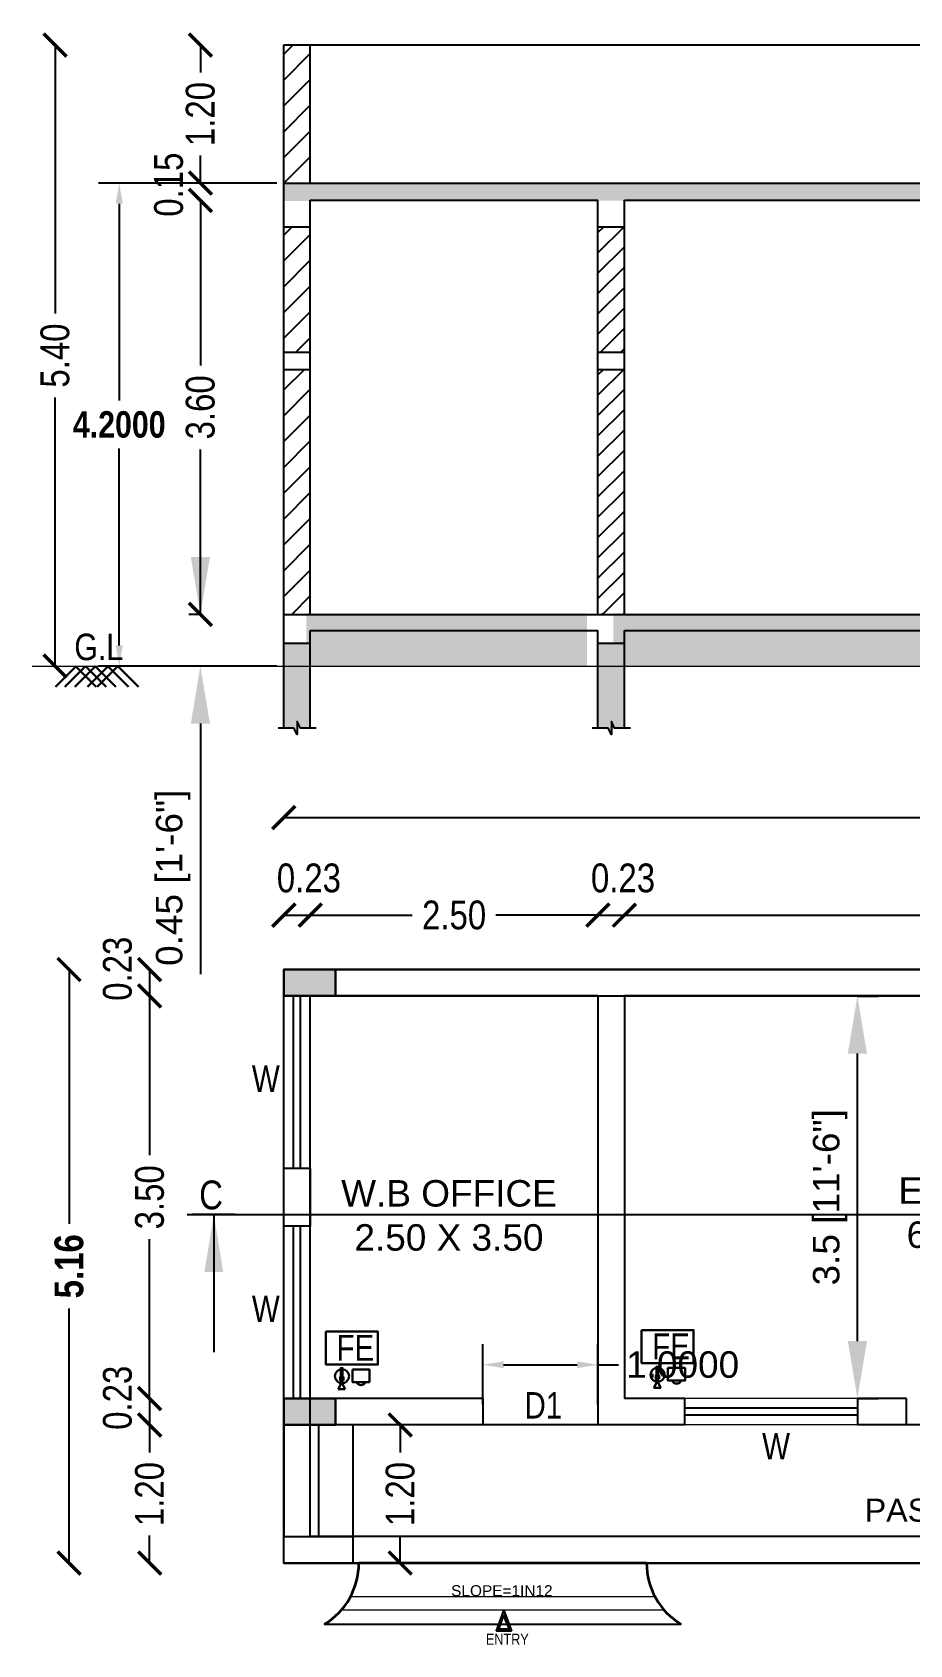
# Model space of a CAD drawing. Header units: metres. Extents: x -488 to 4759, y 38 to 2071.
# Drawn here: x 1195.48 to 1203.1, y 117.12 to 131.14 of the extents above; entities that cross this region are included whole.
import ezdxf
from ezdxf.lldxf.tags import DXFTag

# ---------------------------------------------------------------- set-up
doc = ezdxf.new("R2010")
doc.units = ezdxf.units.M
doc.header["$MEASUREMENT"] = 0
for name, pattern in [('DOT2', [0.125, 0, -0.125]), ('HIDDEN', [0.375, 0.25, -0.125]), ('HIDDEN2', [0.1875, 0.125, -0.0625])]:
    doc.linetypes.add(name, pattern=pattern)
for name, color, linetype in [('0 @ 1', 7, 'Continuous'), ('BLK_3_DA_RAMP_1', 1, 'Continuous'), ('BLK_3_FLR_0_CARPET_AREA', 10, 'Continuous'), ('BLK_3_FLR_0_EXIT_WIDTH_DOOR', 2, 'Continuous'), ('BLK_3_FLR_0_EXIT_WIDTH_DOOR @ 1', 2, 'Continuous'), ('BLK_3_FLR_0_REGULAR_ROOM', 117, 'Continuous'), ('BLK_3_HT_OF_BLDG', 5, 'Continuous'), ('BLK_3_PLINTH_HEIGHT', 7, 'Continuous')]:
    doc.layers.add(name, color=color, linetype=linetype)
doc.layers.add('BLK_3_COVERED_AREA', color=140, linetype='Continuous', plot=False)
doc.layers.add('BLK_3_FLR_0_BLT_UP_AREA', color=1, linetype='Continuous', plot=False)
doc.layers.add('DIST_EXIT', color=7, linetype='Continuous', lineweight=0)
doc.styles.add('2', font='swissc.ttf', dxfattribs={"height": 0.23})
doc.styles.add('CODE', font='swissc.ttf', dxfattribs={"height": 0.25})
doc.styles.add('sa1', font='', dxfattribs={"height": 72})
doc.styles.add('SH', font='swissc.ttf', dxfattribs={"height": 10})
doc.styles.get("Standard").update_dxf_attribs({"font": 'arial.ttf', "height": 0.23})
doc.styles.add('SUBBU3', font='swissl.ttf', dxfattribs={"width": 0.8})
doc.styles.get('sa1').set_extended_font_data('Abadi MT Condensed Light')
tags = doc.linetypes.add('00$1$HIDDEN', pattern=[0.375, 0.25, -0.125]).pattern_tags.tags
tags[6:7] = [DXFTag(74, 4), DXFTag(75, 0), DXFTag(340, '0'), DXFTag(46, 1.0), DXFTag(50, 0.0), DXFTag(44, 0.0), DXFTag(45, 0.0)]
tags[4:5] = [DXFTag(74, 4), DXFTag(75, 0), DXFTag(340, '0'), DXFTag(46, 1.0), DXFTag(50, 0.0), DXFTag(44, 0.0), DXFTag(45, 0.0)]
doc.dimstyles.new('OUTER', dxfattribs={"dimscale": 0, "dimtxt": 0.3, "dimasz": 0.18, "dimexe": 0.18, "dimexo": 0.0625, "dimgap": 0.09, "dimtad": 0, "dimzin": 0, "dimdsep": 46, "dimtxsty": 'CODE', "dimcen": 0.09, "dimse1": 1, "dimse2": 1, "dimclrd": 8, "dimclrt": 1, "dimadec": 0, "dimazin": 0, "dimtfac": 1, "dimtofl": 0, "dimtmove": 0, "dimatfit": 3, "dimfxl": 0, "dimtolj": 1, "dimtzin": 0, "dimarcsym": 0})
doc.dimstyles.new('STANDARD$0', dxfattribs={"dimtxt": 0.23, "dimasz": 3, "dimexe": 3, "dimexo": 1, "dimgap": 1.5, "dimtad": 1, "dimdec": 1, "dimzin": 1, "dimdsep": 46, "dimlunit": 4, "dimtxsty": 'Standard', "dimblk": 'OBLIQUE', "dimcen": 0.09375, "dimdle": 1, "dimclrd": 8, "dimclre": 8, "dimclrt": 7, "dimadec": 1, "dimazin": 0, "dimtfac": 1, "dimtdec": 1, "dimtix": 1, "dimtmove": 2, "dimatfit": 3, "dimldrblk": 'ARCHTICK', "dimfxl": 0, "dimfrac": 2, "dimtolj": 1, "dimtzin": 0, "dimarcsym": 0})

# ---------------------------------------------------------------- blocks, each defined once
blk = doc.blocks.new('_ArchTick')
at = {"const_width": 0.15}
blk.add_lwpolyline([(-0.5, -0.5), (0.5, 0.5)], dxfattribs=at)
blk = doc.blocks.new('*D148')
at = {"color": 0, "lineweight": -2}
for p, q in [((1197.895, 123.46), (1198.781, 123.46)), ((1200.395, 123.46), (1199.509, 123.46))]:
    blk.add_line(p, q, dxfattribs=at)
at = {"layer": 'Defpoints', "color": 0, "lineweight": -2}
for p in [(1200.395, 123.46), (1200.395, 122.757), (1197.895, 122.529)]:
    blk.add_point(p, dxfattribs=at)
at = {"color": 0, "lineweight": -2, "xscale": 0.2, "yscale": 0.2, "zscale": 0.2, "rotation": 180}
blk.add_blockref('_ArchTick', (1197.895, 123.46), dxfattribs=at)
at = {"color": 0, "lineweight": -2, "xscale": 0.2, "yscale": 0.2, "zscale": 0.2}
blk.add_blockref('_ArchTick', (1200.395, 123.46), dxfattribs=at)
at = {"color": 0, "lineweight": -2, "insert": (1199.145, 123.46), "char_height": 0.25, "attachment_point": 5, "style": 'CODE'}
blk.add_mtext('\\A1;2.50', dxfattribs=at)
blk = doc.blocks.new('*D149')
at = {"color": 0, "lineweight": -2}
blk.add_line((1200.395, 123.46), (1200.625, 123.46), dxfattribs=at)
at = {"layer": 'Defpoints', "color": 0, "lineweight": -2}
for p in [(1200.625, 123.46), (1200.395, 122.757), (1200.625, 122.757)]:
    blk.add_point(p, dxfattribs=at)
at = {"color": 0, "lineweight": -2, "xscale": 0.2, "yscale": 0.2, "zscale": 0.2, "rotation": 180}
blk.add_blockref('_ArchTick', (1200.395, 123.46), dxfattribs=at)
at = {"color": 0, "lineweight": -2, "xscale": 0.2, "yscale": 0.2, "zscale": 0.2}
blk.add_blockref('_ArchTick', (1200.625, 123.46), dxfattribs=at)
at = {"color": 0, "lineweight": -2, "insert": (1200.613, 123.782), "char_height": 0.25, "attachment_point": 5, "style": 'CODE'}
blk.add_mtext('\\A1;0.23', dxfattribs=at)
blk = doc.blocks.new('*D150')
at = {"color": 0, "lineweight": -2}
for p, q in [((1200.625, 123.46), (1203.261, 123.46)), ((1206.625, 123.46), (1203.99, 123.46))]:
    blk.add_line(p, q, dxfattribs=at)
at = {"layer": 'Defpoints', "color": 0, "lineweight": -2}
for p in [(1206.625, 123.46), (1200.625, 122.757), (1206.625, 122.516)]:
    blk.add_point(p, dxfattribs=at)
at = {"color": 0, "lineweight": -2, "xscale": 0.2, "yscale": 0.2, "zscale": 0.2, "rotation": 180}
blk.add_blockref('_ArchTick', (1200.625, 123.46), dxfattribs=at)
at = {"color": 0, "lineweight": -2, "xscale": 0.2, "yscale": 0.2, "zscale": 0.2}
blk.add_blockref('_ArchTick', (1206.625, 123.46), dxfattribs=at)
at = {"color": 0, "lineweight": -2, "insert": (1203.625, 123.46), "char_height": 0.25, "attachment_point": 5, "style": 'CODE'}
blk.add_mtext('\\A1;6.00', dxfattribs=at)
blk = doc.blocks.new('*D154')
at = {"color": 0, "lineweight": -2}
blk.add_line((1197.665, 123.46), (1197.895, 123.46), dxfattribs=at)
at = {"layer": 'Defpoints', "color": 0, "lineweight": -2}
for p in [(1197.895, 123.46), (1197.665, 122.757), (1197.895, 122.757)]:
    blk.add_point(p, dxfattribs=at)
at = {"color": 0, "lineweight": -2, "xscale": 0.2, "yscale": 0.2, "zscale": 0.2, "rotation": 180}
blk.add_blockref('_ArchTick', (1197.665, 123.46), dxfattribs=at)
at = {"color": 0, "lineweight": -2, "xscale": 0.2, "yscale": 0.2, "zscale": 0.2}
blk.add_blockref('_ArchTick', (1197.895, 123.46), dxfattribs=at)
at = {"color": 0, "lineweight": -2, "insert": (1197.883, 123.782), "char_height": 0.25, "attachment_point": 5, "style": 'CODE'}
blk.add_mtext('\\A1;0.23', dxfattribs=at)
blk = doc.blocks.new('*D155')
at = {"color": 0, "lineweight": -2}
for p, q in [((1197.665, 124.309), (1204.425, 124.309)), ((1212.085, 124.309), (1205.325, 124.309))]:
    blk.add_line(p, q, dxfattribs=at)
at = {"layer": 'Defpoints', "color": 0, "lineweight": -2}
for p in [(1197.665, 124.309), (1197.665, 122.511), (1212.085, 122.511)]:
    blk.add_point(p, dxfattribs=at)
at = {"color": 0, "lineweight": -2, "xscale": 0.2, "yscale": 0.2, "zscale": 0.2, "rotation": 180}
blk.add_blockref('_ArchTick', (1197.665, 124.309), dxfattribs=at)
at = {"color": 0, "lineweight": -2, "xscale": 0.2, "yscale": 0.2, "zscale": 0.2}
blk.add_blockref('_ArchTick', (1212.085, 124.309), dxfattribs=at)
at = {"color": 0, "lineweight": -2, "insert": (1204.875, 124.309), "char_height": 0.25, "attachment_point": 5, "style": 'CODE'}
blk.add_mtext('\\A1;{\\fSwis721 Cn BT|b1|i0|c0|p34;14.42}', dxfattribs=at)
blk = doc.blocks.new('*D156')
at = {"color": 0, "lineweight": -2}
for p, q in [((1196.499, 122.757), (1196.499, 121.373)), ((1196.499, 119.257), (1196.499, 120.642))]:
    blk.add_line(p, q, dxfattribs=at)
at = {"layer": 'Defpoints', "color": 0, "lineweight": -2}
for p in [(1198.543, 122.757), (1196.499, 119.257), (1198.53, 119.257)]:
    blk.add_point(p, dxfattribs=at)
at = {"color": 0, "lineweight": -2, "xscale": 0.2, "yscale": 0.2, "zscale": 0.2}
for p, rotation in [((1196.499, 122.757), 90), ((1196.499, 119.257), 270)]:
    blk.add_blockref('_ArchTick', p, dxfattribs=dict(at, rotation=rotation))
at = {"color": 0, "lineweight": -2, "insert": (1196.499, 121.007), "char_height": 0.25, "attachment_point": 5, "rotation": 90, "style": 'CODE'}
blk.add_mtext('\\A1;3.50', dxfattribs=at)
blk = doc.blocks.new('*D157')
at = {"color": 0, "lineweight": -2}
blk.add_line((1196.499, 119.257), (1196.499, 119.027), dxfattribs=at)
at = {"layer": 'Defpoints', "color": 0, "lineweight": -2}
for p in [(1198.53, 119.257), (1196.499, 119.027), (1198.53, 119.027)]:
    blk.add_point(p, dxfattribs=at)
at = {"color": 0, "lineweight": -2, "xscale": 0.2, "yscale": 0.2, "zscale": 0.2}
for p, rotation in [((1196.499, 119.257), 90), ((1196.499, 119.027), 270)]:
    blk.add_blockref('_ArchTick', p, dxfattribs=dict(at, rotation=rotation))
at = {"color": 0, "lineweight": -2, "insert": (1196.22, 119.264), "char_height": 0.25, "attachment_point": 5, "rotation": 90, "style": 'CODE'}
blk.add_mtext('\\A1;0.23', dxfattribs=at)
blk = doc.blocks.new('*D158')
at = {"color": 0, "lineweight": -2}
for p, q in [((1196.499, 119.027), (1196.499, 118.787)), ((1196.499, 117.827), (1196.499, 118.067))]:
    blk.add_line(p, q, dxfattribs=at)
at = {"layer": 'Defpoints', "color": 0, "lineweight": -2}
for p in [(1198.53, 119.027), (1196.499, 117.827), (1198.535, 117.827)]:
    blk.add_point(p, dxfattribs=at)
at = {"color": 0, "lineweight": -2, "xscale": 0.2, "yscale": 0.2, "zscale": 0.2}
for p, rotation in [((1196.499, 119.027), 90), ((1196.499, 117.827), 270)]:
    blk.add_blockref('_ArchTick', p, dxfattribs=dict(at, rotation=rotation))
at = {"color": 0, "lineweight": -2, "insert": (1196.499, 118.427), "char_height": 0.25, "attachment_point": 5, "rotation": 90, "style": 'CODE'}
blk.add_mtext('\\A1;1.20', dxfattribs=at)
blk = doc.blocks.new('*D159')
at = {"color": 0, "lineweight": -2}
blk.add_line((1196.499, 122.987), (1196.499, 122.757), dxfattribs=at)
at = {"layer": 'Defpoints', "color": 0, "lineweight": -2}
for p in [(1198.53, 122.987), (1196.499, 122.757), (1198.53, 122.757)]:
    blk.add_point(p, dxfattribs=at)
at = {"color": 0, "lineweight": -2, "xscale": 0.2, "yscale": 0.2, "zscale": 0.2}
for p, rotation in [((1196.499, 122.987), 90), ((1196.499, 122.757), 270)]:
    blk.add_blockref('_ArchTick', p, dxfattribs=dict(at, rotation=rotation))
at = {"color": 0, "lineweight": -2, "insert": (1196.22, 122.994), "char_height": 0.25, "attachment_point": 5, "rotation": 90, "style": 'CODE'}
blk.add_mtext('\\A1;0.23', dxfattribs=at)
blk = doc.blocks.new('*D160')
at = {"color": 0, "lineweight": -2}
for p, q in [((1195.799, 122.987), (1195.799, 120.775)), ((1195.799, 117.827), (1195.799, 120.04))]:
    blk.add_line(p, q, dxfattribs=at)
at = {"layer": 'Defpoints', "color": 0, "lineweight": -2}
for p in [(1199.105, 122.987), (1195.799, 117.827), (1199.105, 117.827)]:
    blk.add_point(p, dxfattribs=at)
at = {"color": 0, "lineweight": -2, "xscale": 0.2, "yscale": 0.2, "zscale": 0.2}
for p, rotation in [((1195.799, 122.987), 90), ((1195.799, 117.827), 270)]:
    blk.add_blockref('_ArchTick', p, dxfattribs=dict(at, rotation=rotation))
at = {"color": 0, "lineweight": -2, "insert": (1195.799, 120.407), "char_height": 0.25, "attachment_point": 5, "rotation": 90, "style": 'CODE'}
blk.add_mtext('\\A1;{\\fSwis721 Cn BT|b1|i0|c0|p34;5.16}', dxfattribs=at)
blk = doc.blocks.new('*D164')
at = {"color": 0, "lineweight": -2}
for p, q in [((1196.94, 129.675), (1196.94, 128.24)), ((1196.94, 126.075), (1196.94, 127.509))]:
    blk.add_line(p, q, dxfattribs=at)
at = {"layer": 'Defpoints', "color": 0, "lineweight": -2}
for p in [(1196.94, 129.675), (1197.895, 129.675), (1197.665, 126.075)]:
    blk.add_point(p, dxfattribs=at)
at = {"color": 0, "lineweight": -2, "xscale": 0.2, "yscale": 0.2, "zscale": 0.2}
for p, rotation in [((1196.94, 129.675), 90), ((1196.94, 126.075), 270)]:
    blk.add_blockref('_ArchTick', p, dxfattribs=dict(at, rotation=rotation))
at = {"color": 0, "lineweight": -2, "insert": (1196.94, 127.875), "char_height": 0.25, "attachment_point": 5, "rotation": 90, "style": 'CODE'}
blk.add_mtext('\\A1;3.60', dxfattribs=at)
blk = doc.blocks.new('*D165')
at = {"color": 0, "lineweight": -2}
for p, q in [((1196.94, 129.825), (1196.94, 130.025)), ((1196.94, 129.675), (1196.94, 129.475))]:
    blk.add_line(p, q, dxfattribs=at)
at = {"layer": 'Defpoints', "color": 0, "lineweight": -2}
for p in [(1196.94, 129.825), (1197.665, 129.825), (1197.895, 129.675)]:
    blk.add_point(p, dxfattribs=at)
at = {"color": 0, "lineweight": -2, "xscale": 0.2, "yscale": 0.2, "zscale": 0.2}
for p, rotation in [((1196.94, 129.825), 270), ((1196.94, 129.675), 90)]:
    blk.add_blockref('_ArchTick', p, dxfattribs=dict(at, rotation=rotation))
at = {"color": 0, "lineweight": -2, "insert": (1196.665, 129.811), "char_height": 0.25, "attachment_point": 5, "rotation": 90, "style": 'CODE'}
blk.add_mtext('\\A1;0.15', dxfattribs=at)
blk = doc.blocks.new('*D166')
at = {"color": 0, "lineweight": -2}
for p, q in [((1196.94, 131.025), (1196.94, 130.785)), ((1196.94, 129.825), (1196.94, 130.065))]:
    blk.add_line(p, q, dxfattribs=at)
at = {"layer": 'Defpoints', "color": 0, "lineweight": -2}
for p in [(1196.94, 131.025), (1197.665, 131.025), (1197.665, 129.825)]:
    blk.add_point(p, dxfattribs=at)
at = {"color": 0, "lineweight": -2, "xscale": 0.2, "yscale": 0.2, "zscale": 0.2}
for p, rotation in [((1196.94, 131.025), 90), ((1196.94, 129.825), 270)]:
    blk.add_blockref('_ArchTick', p, dxfattribs=dict(at, rotation=rotation))
at = {"color": 0, "lineweight": -2, "insert": (1196.94, 130.425), "char_height": 0.25, "attachment_point": 5, "rotation": 90, "style": 'CODE'}
blk.add_mtext('\\A1;1.20', dxfattribs=at)
blk = doc.blocks.new('*D13')
at = {"layer": 'BLK_3_HT_OF_BLDG', "color": 0, "lineweight": -2}
for p, q in [((1197.603, 129.825), (1196.055, 129.825)), ((1196.235, 129.645), (1196.235, 127.933)), ((1196.235, 125.805), (1196.235, 127.517)), ((1197.603, 125.625), (1196.055, 125.625))]:
    blk.add_line(p, q, dxfattribs=at)
for points in [[(1196.205, 129.645), (1196.265, 129.645), (1196.235, 129.825)], [(1196.205, 125.805), (1196.265, 125.805), (1196.235, 125.625)]]:
    blk.add_solid(points, dxfattribs=at)
at = {"layer": 'Defpoints', "color": 0, "lineweight": -2}
for p in [(1197.665, 129.825), (1196.235, 125.625), (1197.665, 125.625)]:
    blk.add_point(p, dxfattribs=at)
at = {"layer": 'BLK_3_HT_OF_BLDG', "color": 0, "lineweight": 0, "insert": (1196.235, 127.725), "char_height": 0.23, "attachment_point": 5}
blk.add_mtext('\\A1;{\\fSwis721 Cn BT|b1|i0|c0|p34;4.2000}', dxfattribs=at)
blk = doc.blocks.new('*D167')
at = {"color": 0, "lineweight": -2}
for p, q in [((1195.677, 131.025), (1195.677, 128.69)), ((1195.677, 125.625), (1195.677, 127.96))]:
    blk.add_line(p, q, dxfattribs=at)
at = {"layer": 'Defpoints', "color": 0, "lineweight": -2}
for p in [(1197.665, 131.025), (1195.677, 125.625), (1197.665, 125.625)]:
    blk.add_point(p, dxfattribs=at)
at = {"color": 0, "lineweight": -2, "xscale": 0.2, "yscale": 0.2, "zscale": 0.2}
for p, rotation in [((1195.677, 131.025), 90), ((1195.677, 125.625), 270)]:
    blk.add_blockref('_ArchTick', p, dxfattribs=dict(at, rotation=rotation))
at = {"color": 0, "lineweight": -2, "insert": (1195.677, 128.325), "char_height": 0.25, "attachment_point": 5, "rotation": 90, "style": 'CODE'}
blk.add_mtext('\\A1;5.40', dxfattribs=at)
blk = doc.blocks.new('rghfhgh')
at = {"color": 0, "lineweight": 30}
for p, q in [((15101.258, 2367.909), (15101.258, 2367.846)), ((15101.274, 2367.909), (15101.274, 2367.846)), ((15101.258, 2367.846), (15101.236, 2367.801)), ((15101.274, 2367.846), (15101.296, 2367.801))]:
    blk.add_line(p, q, dxfattribs=at)
at = {"color": 0, "lineweight": 30, "ltscale": 0.1}
blk.add_line((15101.296, 2367.801), (15101.236, 2367.801), dxfattribs=at)
blk.add_lwpolyline([(15101.129, 2368.303), (15101.581, 2368.303), (15101.581, 2368.016), (15101.129, 2368.016)], close=True, dxfattribs=at)
at = {"color": 0, "lineweight": 30}
for points in [[(15101.281, 2367.879), (15101.252, 2367.879), (15101.252, 2367.909), (15101.281, 2367.909)], [(15101.274, 2367.909), (15101.258, 2367.909), (15101.258, 2367.985), (15101.274, 2367.985)], [(15101.359, 2367.974), (15101.507, 2367.974), (15101.507, 2367.864), (15101.359, 2367.864)]]:
    blk.add_lwpolyline(points, close=True, dxfattribs=at)
blk.add_circle((15101.269, 2367.915), 0.0611, dxfattribs=at)
blk.add_arc((15101.434, 2367.883), 0.0446, 204.8747, 335.1253, dxfattribs=at)
at = {"color": 0, "lineweight": 30, "style": 'SH'}
blk.add_text('FE', height=0.2239, dxfattribs=at).set_placement((15101.221, 2368.05))
blk = doc.blocks.new('*D170')
at = {"layer": 'BLK_3_FLR_0_EXIT_WIDTH_DOOR', "color": 0, "lineweight": -2}
for p, q in [((1198.677, 119.027), (1198.677, 118.787)), ((1198.677, 117.827), (1198.677, 118.067))]:
    blk.add_line(p, q, dxfattribs=at)
at = {"layer": 'Defpoints', "color": 0, "lineweight": -2}
for p in [(1198.265, 119.027), (1198.265, 117.827), (1198.677, 117.827)]:
    blk.add_point(p, dxfattribs=at)
at = {"layer": 'BLK_3_FLR_0_EXIT_WIDTH_DOOR', "color": 0, "lineweight": -2, "xscale": 0.2, "yscale": 0.2, "zscale": 0.2}
for p, rotation in [((1198.677, 119.027), 90), ((1198.677, 117.827), 270)]:
    blk.add_blockref('_ArchTick', p, dxfattribs=dict(at, rotation=rotation))
at = {"layer": 'BLK_3_FLR_0_EXIT_WIDTH_DOOR', "color": 0, "lineweight": -2, "insert": (1198.677, 118.427), "char_height": 0.25, "attachment_point": 5, "rotation": 90, "style": 'CODE'}
blk.add_mtext('\\A1;1.20', dxfattribs=at)
blk = doc.blocks.new('*D22')
at = {"layer": 'Defpoints', "color": 0, "lineweight": -2}
for p in [(1202.65, 122.757), (1202.65, 122.757), (1202.65, 119.257)]:
    blk.add_point(p, dxfattribs=at)
at = {"layer": 'DIST_EXIT', "color": 0, "lineweight": -2}
for p, q in [((1202.65, 122.757), (1202.83, 122.757)), ((1202.65, 119.257), (1202.83, 119.257))]:
    blk.add_line(p, q, dxfattribs=at)
at = {"layer": 'DIST_EXIT', "color": 4, "lineweight": -2}
blk.add_line((1202.65, 119.757), (1202.65, 122.257), dxfattribs=at)
for points in [[(1202.567, 122.257), (1202.733, 122.257), (1202.65, 122.757)], [(1202.567, 119.757), (1202.733, 119.757), (1202.65, 119.257)]]:
    blk.add_solid(points, dxfattribs=at)
at = {"layer": 'DIST_EXIT', "color": 1, "lineweight": 0, "insert": (1202.413, 121.007), "char_height": 0.23, "attachment_point": 5, "rotation": 90}
blk.add_mtext('3.5 [11\'-6"]', dxfattribs=at)
blk = doc.blocks.new('*D25')
at = {"layer": 'BLK_3_PLINTH_HEIGHT', "color": 4, "lineweight": -2, "ltscale": 400}
for p, q in [((1196.94, 126.575), (1196.94, 127.075)), ((1196.94, 125.125), (1196.94, 122.946))]:
    blk.add_line(p, q, dxfattribs=at)
at = {"layer": 'BLK_3_PLINTH_HEIGHT', "color": 0, "linetype": 'DOT2', "lineweight": -2, "ltscale": 400}
for p, q in [((1196.94, 126.075), (1196.76, 126.075)), ((1196.94, 125.625), (1196.76, 125.625))]:
    blk.add_line(p, q, dxfattribs=at)
at = {"layer": 'BLK_3_PLINTH_HEIGHT', "color": 4, "lineweight": -2, "ltscale": 400}
for points in [[(1196.857, 126.575), (1197.023, 126.575), (1196.94, 126.075)], [(1196.857, 125.125), (1197.023, 125.125), (1196.94, 125.625)]]:
    blk.add_solid(points, dxfattribs=at)
at = {"layer": 'Defpoints', "color": 0, "lineweight": -2, "ltscale": 400}
for p in [(1197.895, 126.075), (1196.94, 125.625), (1197.895, 125.625)]:
    blk.add_point(p, dxfattribs=at)
at = {"layer": 'BLK_3_PLINTH_HEIGHT', "color": 1, "lineweight": 0, "ltscale": 400, "insert": (1196.703, 123.785), "char_height": 0.23, "attachment_point": 5, "rotation": 90}
blk.add_mtext('0.45 [1\'-6"]', dxfattribs=at)
blk = doc.blocks.new('*D63')
at = {"layer": 'BLK_3_FLR_0_EXIT_WIDTH_DOOR', "color": 0, "lineweight": -2}
for p, q in [((1199.395, 119.205), (1199.395, 119.731)), ((1200.395, 119.205), (1200.395, 119.731)), ((1199.575, 119.551), (1200.215, 119.551)), ((1200.395, 119.551), (1200.575, 119.551))]:
    blk.add_line(p, q, dxfattribs=at)
for points in [[(1199.575, 119.581), (1199.575, 119.521), (1199.395, 119.551)], [(1200.215, 119.581), (1200.215, 119.521), (1200.395, 119.551)]]:
    blk.add_solid(points, dxfattribs=at)
at = {"layer": 'Defpoints', "color": 0, "lineweight": -2}
for p in [(1200.395, 119.551), (1199.395, 119.142), (1200.395, 119.142)]:
    blk.add_point(p, dxfattribs=at)
at = {"layer": 'BLK_3_FLR_0_EXIT_WIDTH_DOOR', "color": 0, "insert": (1201.131, 119.551), "char_height": 0.23, "attachment_point": 5}
blk.add_mtext('\\A1;1.0000', dxfattribs=at)

msp = doc.modelspace()

# ---------------------------------------------------------------- hatches: boundary and pattern name
at = {"lineweight": -2}
h = msp.add_hatch(dxfattribs=at)
h.set_pattern_fill('ANSI31', color=256, scale=0.05)
h.set_pattern_definition([(45, (1266.3448, 148.21237), (-0.1122532, 0.1122532), [])])
h.paths.add_polyline_path([(1197.8951, 129.67474), (1197.6651, 129.67474)])
h.paths.add_polyline_path([(1197.8951, 131.02544), (1197.6651, 131.02544), (1197.6651, 129.83474), (1197.8951, 129.83474)])
h.paths.add_polyline_path([(1206.8537, 129.37098), (1206.6251, 129.69982)])
h.paths.add_polyline_path([(1197.6651, 126.07474), (1197.8951, 126.07474), (1197.8951, 126.08474), (1197.6651, 126.08474)])
h.paths.add_polyline_path([(1206.6251, 126.07474), (1206.8537, 126.07474), (1206.8537, 126.08474), (1206.6251, 126.08474)])
h.paths.add_polyline_path([(1200.3951, 126.07474), (1200.6251, 126.07474), (1200.6251, 126.08474), (1200.3951, 126.08474)])
h.paths.add_polyline_path([(1197.6651, 128.35474), (1197.8951, 128.35474), (1197.8951, 129.44474), (1197.6651, 129.44474)])
h.paths.add_polyline_path([(1197.8951, 128.20474), (1197.6651, 128.20474), (1197.6651, 126.08474), (1197.8951, 126.08474)])
h.paths.add_polyline_path([(1206.85452, 128.20474), (1206.6251, 128.20474), (1206.6251, 126.08474), (1206.8537, 126.08474)])
h.paths.add_polyline_path([(1206.6251, 128.35474), (1206.85458, 128.35474), (1206.85501, 129.44474), (1206.6251, 129.44474)])
h.paths.add_polyline_path([(1212.0851, 128.20474), (1211.8551, 128.20474), (1211.8551, 126.07474), (1212.0851, 126.07474)])
h.paths.add_polyline_path([(1211.8551, 128.35474), (1212.0851, 128.35474), (1212.0851, 129.44474), (1211.8551, 129.44474)])
h = msp.add_hatch(dxfattribs=at)
h.set_pattern_fill('AR-CONC', color=256, scale=0.0025)
h.set_pattern_definition([(50, (989.68055, 35.1525), (0.4554617, -0.0398477), [0.047625, -0.523875]), (355, (989.68055, 35.1525), (-0.08810855, 0.4776421), [0.0381, -0.4191015]), (100.45144, (989.7185, 35.14916), (0.3673531, 0.4377944), [0.040475, -0.4452256]), (46.1842, (989.68055, 35.2795), (0.6776976, -0.1051058), [0.0714375, -0.7858125]), (96.63556, (989.737, 35.2707), (0.5935103, 0.6185653), [0.0607126, -0.667839]), (351.18415, (989.68055, 35.2795), (0.5935103, 0.6185653), [0.05715, -0.6286493]), (21, (989.74405, 35.24773), (0.379036, -0.255663), [0.047625, -0.523875]), (326, (989.74405, 35.24773), (0.1545051, 0.4604699), [0.0381, -0.4191]), (71.45144, (989.77563, 35.22643), (0.53354105, 0.2048069), [0.040475, -0.4452248]), (37.5, (989.68055, 35.15248), (0.00772151, 0.2113876), [0, -0.41402, 0, -0.42545, 0, -0.4206875]), (7.5, (989.68055, 35.15248), (0.16704916, 0.25045144), [0, -0.24257, 0, -0.404495, 0, -0.1603375]), (327.5, (989.53894, 35.15248), (0.33897649, -0.01432186), [0, -0.15875, 0, -0.4953, 0, -0.657225]), (317.5, (989.47544, 35.15248), (0.37032295, 0.06356623), [0, -0.206375, 0, -0.32893, 0, -0.466725])])
h.paths.add_polyline_path([(1211.7305, 125.93474), (1211.7305, 126.08474), (1206.8537, 126.08474), (1206.8537, 125.93474)])
h.paths.add_polyline_path([(1197.6651, 129.81974), (1197.6651, 129.66974), (1212.0851, 129.67474), (1212.0851, 129.82474)])
h.paths.add_polyline_path([(1200.5291, 126.08474), (1200.5291, 125.93474), (1206.6251, 125.93474), (1206.6251, 126.08474)])
h.paths.add_polyline_path([(1200.3005, 125.93474), (1200.3005, 126.08474), (1197.8621, 126.08474), (1197.8621, 125.93474)])
h = msp.add_hatch(dxfattribs=at)
h.set_pattern_fill('ANSI31', color=256)
h.set_pattern_definition([(45, (-14586.02443, -2073.32759), (-0.0883883476, 0.0883883476), [])])
h.paths.add_polyline_path([(1200.6251, 129.44474), (1200.3951, 129.44474), (1200.3951, 128.35474), (1200.6251, 128.35474)])
h.paths.add_polyline_path([(1200.6251, 128.20474), (1200.3951, 128.20474), (1200.3951, 126.07474), (1200.6251, 126.07474)])
h = msp.add_hatch(dxfattribs=at)
h.set_pattern_fill('AR-SAND', color=256, scale=0.004)
h.set_pattern_definition([(37.5, (1266.3448, 148.21237), (-0.00640013, 0.1957653), [0, -0.154432, 0, -0.17272, 0, -0.1651]), (7.5, (1266.3448, 148.21237), (0.1798093, 0.28673), [0, -0.083312, 0, -0.139192, 0, -0.05334]), (327.5, (1266.21983, 148.21237), (0.31639695, 0.00057487), [0, -0.0508, 0, -0.18288, 0, -0.23876]), (317.5, (1266.21983, 148.21237), (0.3054226, 0.0891717), [0, -0.0254, 0, -0.119888, 0, -0.13716])])
h.paths.add_polyline_path([(1197.8621, 125.93474), (1197.8621, 125.62474), (1200.3005, 125.62474), (1200.3005, 125.93474)])
h.paths.add_polyline_path([(1200.5291, 125.93474), (1200.5291, 125.62474), (1206.6251, 125.62474), (1206.6251, 125.93474)])
h.paths.add_polyline_path([(1211.8551, 125.62474), (1211.8551, 125.93474), (1206.8537, 125.93474), (1206.8537, 125.62474)])
h = msp.add_hatch(dxfattribs=at)
h.set_pattern_fill('AR-CONC', color=256, scale=0.02)
h.set_pattern_definition([(50, (-14801.34186, -2149.44277), (0.1434520365, -0.012550427), [0.015, -0.165]), (355, (-14801.34186, -2149.44277), (-0.0277502667, 0.1504384267), [0.012, -0.132]), (100.4514445, (-14801.32991, -2149.44382), (0.1157017693, 0.1378879982), [0.0127480384, -0.1402284224]), (46.1842, (-14801.34186, -2149.40277), (0.2134482661, -0.0331038562), [0.0225, -0.2475]), (96.6356355, (-14801.32408, -2149.40553), (0.1869323891, 0.1948237202), [0.0191220684, -0.210342752]), (351.184164, (-14801.34186, -2149.40277), (0.186932389, 0.19482372), [0.018, -0.1980000002]), (21, (-14801.32186, -2149.41277), (0.1193814104, -0.0805237781), [0.015, -0.165]), (326, (-14801.32186, -2149.41277), (0.0486630664, 0.145030009), [0.012, -0.132]), (71.4514447, (-14801.31191, -2149.41948), (0.1680444753, 0.0645062306), [0.012748038, -0.1402284224]), (37.5, (-14801.341863, -2149.44277), (0.00243197106, 0.06657877077), [0, -0.1304, 0, -0.134, 0, -0.1325]), (7.5, (-14801.34186, -2149.44277), (0.0526139075, 0.07888234238), [0, -0.0764, 0, -0.1274, 0, -0.0505]), (327.5, (-14801.386463, -2149.44277), (0.10676448723, -0.00451097435), [0, -0.05, 0, -0.156, 0, -0.207]), (317.5, (-14801.40646, -2149.44277), (0.11663723387, 0.02002099647), [0, -0.065, 0, -0.1036, 0, -0.147])])
h.paths.add_polyline_path([(1212.0851, 125.62474), (1211.8551, 125.62474), (1211.8551, 125.0864), (1211.94298, 125.0864), (1211.97167, 125.03021), (1211.97167, 125.1426), (1211.99915, 125.0864), (1212.0851, 125.0864)])
h.paths.add_polyline_path([(1212.0851, 125.82474), (1211.8551, 125.82474), (1211.8551, 125.62474), (1212.0851, 125.62474)])
h.paths.add_polyline_path([(1206.8551, 125.62474), (1206.6251, 125.62474), (1206.6251, 125.0864), (1206.71298, 125.0864), (1206.74167, 125.03021), (1206.74167, 125.1426), (1206.76915, 125.0864), (1206.8551, 125.0864)])
h.paths.add_polyline_path([(1206.8551, 125.82474), (1206.6251, 125.82474), (1206.6251, 125.62474), (1206.8551, 125.62474)])
h.paths.add_polyline_path([(1200.6251, 125.62474), (1200.3951, 125.62474), (1200.3951, 125.0864), (1200.48298, 125.0864), (1200.51167, 125.03021), (1200.51167, 125.1426), (1200.53915, 125.0864), (1200.6251, 125.0864)])
h.paths.add_polyline_path([(1200.6251, 125.82474), (1200.3951, 125.82474), (1200.3951, 125.62474), (1200.6251, 125.62474)])
h.paths.add_polyline_path([(1197.8951, 125.62474), (1197.6651, 125.62474), (1197.6651, 125.0864), (1197.75298, 125.0864), (1197.78167, 125.03021), (1197.78167, 125.1426), (1197.80915, 125.0864), (1197.8951, 125.0864)])
h.paths.add_polyline_path([(1197.8951, 125.82474), (1197.6651, 125.82474), (1197.6651, 125.62474), (1197.8951, 125.62474)])
at = {"lineweight": 30}
h = msp.add_hatch(color=256, dxfattribs=at)
h.dxf.hatch_style = 1
h.paths.add_polyline_path([(1198.1151, 122.98727), (1197.6651, 122.98727), (1197.66518, 122.75727), (1198.11518, 122.75727)])
h = msp.add_hatch(color=256, dxfattribs=at)
h.dxf.hatch_style = 1
h.paths.add_polyline_path([(1198.1151, 119.25727), (1197.6651, 119.25727), (1197.66518, 119.02727), (1198.11518, 119.02727)])

# ---------------------------------------------------------------- linework, layer by layer
for p, q in [((1197.6651, 129.82474), (1197.6651, 131.02544)), ((1197.6651, 131.02544), (1197.8951, 131.02544)), ((1197.8951, 129.82474), (1197.8951, 131.02544)), ((1197.6651, 125.0864), (1197.6651, 129.67474)), ((1197.8951, 126.07474), (1197.8951, 129.67474)), ((1200.3951, 126.07474), (1200.3951, 129.67474)), ((1200.6251, 126.07474), (1200.6251, 129.67474)), ((1197.8951, 125.0864), (1197.8951, 125.93474)), ((1200.3951, 125.0864), (1200.3951, 125.93474)), ((1200.6251, 125.0864), (1200.6251, 125.93474)), ((1197.6651, 122.98727), (1197.6651, 122.75727)), ((1206.8551, 122.98727), (1197.6651, 122.98727)), ((1200.3951, 122.75727), (1197.6651, 122.75727)), ((1197.7501, 121.25727), (1197.7501, 122.75727)), ((1197.8101, 121.25727), (1197.8101, 122.75727)), ((1200.3951, 122.75727), (1200.3951, 119.02727)), ((1200.6251, 122.75727), (1200.6251, 119.25727)), ((1206.6251, 122.75727), (1200.6251, 122.75727)), ((1197.8951, 121.25727), (1197.6651, 121.25727)), ((1197.6651, 120.75727), (1197.6651, 121.25727)), ((1197.8951, 121.25727), (1197.8951, 120.75727)), ((1197.8951, 120.75727), (1197.6651, 120.75727)), ((1197.7501, 119.25727), (1197.7501, 120.75727)), ((1197.8101, 119.25727), (1197.8101, 120.75727)), ((1197.6651, 119.25727), (1197.6651, 119.02727)), ((1199.3951, 119.25727), (1197.6651, 119.25727)), ((1199.3951, 119.25727), (1199.3951, 119.02727)), ((1201.1501, 119.25727), (1200.6251, 119.25727)), ((1201.1501, 119.02727), (1201.1501, 119.25727)), ((1202.6501, 119.17227), (1201.1501, 119.17227)), ((1203.0751, 119.25727), (1202.6501, 119.25727)), ((1202.6501, 119.25727), (1202.6501, 119.02727)), ((1203.0751, 119.02727), (1203.0751, 119.25727)), ((1199.3951, 119.02727), (1197.6651, 119.02727)), ((1200.3951, 119.02727), (1199.3951, 119.02727)), ((1201.1501, 119.02727), (1200.3951, 119.02727)), ((1202.6501, 119.11227), (1201.1501, 119.11227)), ((1203.0751, 119.02727), (1202.6501, 119.02727)), ((1204.0751, 119.02727), (1203.0751, 119.02727)), ((1197.6651, 117.82727), (1212.0851, 117.82727))]:
    msp.add_line(p, q)
at = {"lineweight": -2}
for p, q in [((1197.8937, 131.02544), (1211.8551, 131.02544)), ((1197.6651, 129.82474), (1212.0851, 129.82474)), ((1197.6651, 129.67474), (1197.6651, 129.82474)), ((1197.8951, 129.67474), (1200.3951, 129.67474)), ((1200.6251, 129.67474), (1206.6251, 129.67474)), ((1197.6651, 129.44474), (1197.8951, 129.44474)), ((1200.3951, 129.44474), (1200.6251, 129.44474)), ((1197.6651, 128.35474), (1197.8951, 128.35474)), ((1200.3951, 128.35474), (1200.6251, 128.35474)), ((1197.6651, 128.20474), (1197.8951, 128.20474)), ((1200.3951, 128.20474), (1200.6251, 128.20474)), ((1197.6651, 126.07474), (1200.3951, 126.07474)), ((1200.3951, 126.07474), (1206.6251, 126.07474)), ((1197.8951, 125.93474), (1200.3951, 125.93474)), ((1200.6251, 125.93474), (1206.6251, 125.93474)), ((1197.6651, 125.82474), (1197.8951, 125.82474)), ((1200.3951, 125.82474), (1200.6251, 125.82474))]:
    msp.add_line(p, q, dxfattribs=at)
at = {"lineweight": 9}
msp.add_line((1195.47898, 125.62474), (1213.2535, 125.62474), dxfattribs=at)
at = {"lineweight": 30, "ltscale": 0.8}
for p, q in [((1195.85915, 125.62474, 0.16795), (1195.68008, 125.4449, 0.16795)), ((1195.94247, 125.62474, 0.16795), (1195.76339, 125.4449, 0.16795)), ((1196.02925, 125.62474, 0.16795), (1195.85018, 125.4449, 0.16795)), ((1195.85568, 125.62474, 0.16795), (1196.03475, 125.4449, 0.16795)), ((1195.94247, 125.62474, 0.16795), (1196.12154, 125.4449, 0.16795)), ((1196.13939, 125.62474, 0.16795), (1195.96031, 125.4449, 0.16795)), ((1196.02578, 125.62474, 0.16795), (1196.20485, 125.4449, 0.16795)), ((1196.2227, 125.62474, 0.16795), (1196.04363, 125.4449, 0.16795)), ((1196.13592, 125.62474, 0.16795), (1196.31499, 125.4449, 0.16795)), ((1196.2227, 125.62474, 0.16795), (1196.40178, 125.4449, 0.16795))]:
    msp.add_line(p, q, dxfattribs=at)
at = {"lineweight": 13}
for p, q in [((1197.6651, 121.25727), (1197.6651, 122.75727)), ((1197.8951, 121.25727), (1197.8951, 122.75727)), ((1197.6651, 119.25727), (1197.6651, 120.75727)), ((1197.8951, 119.25727), (1197.8951, 120.75727)), ((1202.6501, 119.25727), (1201.1501, 119.25727)), ((1202.6501, 119.02727), (1201.1501, 119.02727))]:
    msp.add_line(p, q, dxfattribs=at)
at = {"linetype": '00$1$HIDDEN', "lineweight": -2, "ltscale": 2}
msp.add_line((1196.82389, 120.85607), (1212.8058, 120.85607), dxfattribs=at)
at = {"lineweight": 30}
msp.add_line((1196.87009, 120.85607), (1197.24323, 120.85607), dxfattribs=at)
at = {"ltscale": 50}
for p, q in [((1197.6651, 119.02727), (1197.6651, 118.05727)), ((1197.9651, 119.02727), (1197.9651, 118.05727)), ((1198.2651, 119.02727), (1198.2651, 118.05727))]:
    msp.add_line(p, q, dxfattribs=at)
at = {"linetype": 'HIDDEN', "lineweight": 18, "ltscale": 200}
for p, q in [((1198.24515, 117.53609), (1200.88961, 117.53609)), ((1198.16517, 117.41942), (1200.96883, 117.41942)), ((1198.01785, 117.29442), (1201.11653, 117.29442))]:
    msp.add_line(p, q, dxfattribs=at)
at = {"lineweight": -2}
for points in [[(1197.94724, 125.0864), (1197.80915, 125.0864), (1197.78167, 125.1426), (1197.78167, 125.03021), (1197.75298, 125.0864), (1197.6161, 125.0864)], [(1200.67724, 125.0864), (1200.53915, 125.0864), (1200.51167, 125.1426), (1200.51167, 125.03021), (1200.48298, 125.0864), (1200.3461, 125.0864)]]:
    msp.add_lwpolyline(points, dxfattribs=at)
at = {"lineweight": 30}
for points in [[(1198.1151, 122.98727), (1198.11518, 122.75727), (1197.66518, 122.75727), (1197.6651, 122.98727)], [(1198.1151, 119.25727), (1198.11518, 119.02727), (1197.66518, 119.02727), (1197.6651, 119.25727)], [(1199.57651, 117.41409), (1199.57651, 117.41409), (1199.51225, 117.23883), (1199.64364, 117.23883)], [(1199.57539, 117.37318), (1199.52989, 117.25133), (1199.62699, 117.25133)]]:
    msp.add_lwpolyline(points, close=True, dxfattribs=at)
msp.add_lwpolyline([(1198.2651, 118.05727), (1198.2651, 117.82727), (1197.6651, 117.82727), (1197.6651, 118.05727)], close=True)
at = {"lineweight": 35}
for centre, start, end in [((1197.69238, 117.82776), 301.423906, 0), ((1201.44238, 117.82776), 180, 238.576094)]:
    msp.add_arc(centre, 0.625, start, end, dxfattribs=at)
at = {"layer": 'BLK_3_COVERED_AREA', "color": 45, "lineweight": -2}
msp.add_lwpolyline([(1197.6651, 122.98727), (1212.0851, 122.98727), (1212.0851, 117.82727), (1197.6651, 117.82727)], close=True, dxfattribs=at)
at = {"layer": 'BLK_3_DA_RAMP_1', "lineweight": -2}
msp.add_lwpolyline([(1198.31738, 117.82776, -0.26176596), (1198.01785, 117.29442), (1201.11653, 117.29442, -0.26130055), (1200.81738, 117.82776), (1198.31738, 117.82776)], format="xyb", close=True, dxfattribs=at)
at = {"layer": 'BLK_3_FLR_0_BLT_UP_AREA', "color": 45, "lineweight": -2}
msp.add_lwpolyline([(1197.6651, 122.98727), (1212.0851, 122.98727), (1212.0851, 117.82727), (1197.6651, 117.82727)], close=True, dxfattribs=at)
at = {"layer": 'BLK_3_FLR_0_CARPET_AREA', "color": 14, "lineweight": -2}
msp.add_lwpolyline([(1197.8951, 122.75727), (1211.85384, 122.75727), (1211.85384, 118.05727), (1197.8951, 118.05727)], close=True, dxfattribs=at)
at = {"layer": 'BLK_3_FLR_0_REGULAR_ROOM', "color": 4, "lineweight": -2}
msp.add_lwpolyline([(1197.8951, 122.75727), (1211.85384, 122.75727), (1211.85384, 118.05727), (1197.8951, 118.05727)], close=True, dxfattribs=at)

# ---------------------------------------------------------------- block references
at = {"lineweight": -2}
for p in [(-13903.09834, -2248.46361), (-13900.35527, -2248.45088)]:
    msp.add_blockref('rghfhgh', p, dxfattribs=at)

# ---------------------------------------------------------------- texts
at = {"lineweight": -2, "style": '2'}
msp.add_text('ENTRY', height=0.095833, dxfattribs=at).set_placement((1199.42163, 117.11672))
at = {"lineweight": -2, "insert": (1195.8443, 125.90699, 0.16795), "char_height": 0.23, "width": 0.3980792, "attachment_point": 1, "style": '2'}
msp.add_mtext('G.L', dxfattribs=at)
at = {"char_height": 0.23}
for s, insert, width, attachment_point, style in [('W', (1197.38749, 122.15313), 0.2619959, 1, 'SUBBU3'), ('{\\fArial|b0|i0|c0|p34;\\C252;W.B OFFICE\\P2.50 X 3.50\\P\\pt13.8;\\C256; }', (1199.10023, 121.15653), 8.538752, 2, 'sa1'), ('{\\fArial|b0|i0|c0|p34;\\C252;E.B. ROOM\\P6.00 X3.50}', (1203.85416, 121.18026), 9.9395912, 2, 'sa1'), ('W', (1197.38749, 120.15313), 0.2619959, 1, 'SUBBU3'), ('{\\C252;D1}', (1199.75597, 119.31356), 0.2619959, 1, 'SUBBU3'), ('W', (1201.82152, 118.95734), 0.2619959, 1, 'SUBBU3')]:
    msp.add_mtext(s, dxfattribs=dict(at, insert=insert, width=width, attachment_point=attachment_point, style=style))
at = {"lineweight": 30, "insert": (1197.13614, 121.15253), "char_height": 0.25, "attachment_point": 3, "style": '2'}
msp.add_mtext_dynamic_manual_height_columns('C', width=0.2088831, gutter_width=1.15, heights=[0], dxfattribs=at)
at = {"linetype": 'HIDDEN2', "lineweight": 9, "ltscale": 10, "insert": (1204.21214, 118.38699), "char_height": 0.2, "width": 3.6285824, "attachment_point": 2, "style": 'sa1'}
msp.add_mtext('{\\fArial|b0|i0|c0|p34;\\C252;PASSAGE 1.20M WIDE }', dxfattribs=at)
at = {"layer": 'BLK_3_DA_RAMP_1', "color": 1, "insert": (1200.00094, 117.53744), "char_height": 0.0958333, "attachment_point": 9}
msp.add_mtext('SLOPE=1IN12', dxfattribs=at)

# ---------------------------------------------------------------- dimensions: what is measured, and where the dimension line sits
at = {"layer": '0 @ 1', "lineweight": -2}
for base, p1, p2, override, picture, middle in [((1195.67737, 125.62474), (1197.6651, 131.02544), (1197.6651, 125.62474), {"dimscale": 1, "dimtxt": 0.25, "dimasz": 0.2, "dimblk": 'ArchTick', "dimclrd": 0, "dimclrt": 0, "dimtix": 0, "dimtofl": 0, "dimtmove": 0, "dimatfit": 3, "dimfxl": 25.4}, '*D167', (1195.67737, 128.32509)), ((1196.94004, 131.02544), (1197.6651, 129.82474), (1197.6651, 131.02544), {"dimscale": 1, "dimtxt": 0.25, "dimasz": 0.2, "dimblk": 'ArchTick', "dimclrd": 0, "dimclrt": 0, "dimtix": 0, "dimtofl": 0, "dimtmove": 1, "dimatfit": 3, "dimfxl": 25.4}, '*D166', (1196.94004, 130.42509)), ((1196.94004, 129.67474), (1197.6651, 126.07474), (1197.8951, 129.67474), {"dimscale": 1, "dimtxt": 0.25, "dimasz": 0.2, "dimblk": 'ArchTick', "dimclrd": 0, "dimclrt": 0, "dimtix": 0, "dimtofl": 0, "dimtmove": 1, "dimatfit": 3, "dimfxl": 25.4}, '*D164', (1196.94004, 127.87474)), ((1196.49859, 119.25727), (1198.54348, 122.75727), (1198.5301, 119.25727), {"dimscale": 1, "dimtxt": 0.25, "dimasz": 0.2, "dimblk": 'ArchTick', "dimclrd": 0, "dimclrt": 0, "dimtix": 0, "dimtofl": 0, "dimtmove": 1, "dimatfit": 3, "dimfxl": 25.4}, '*D156', (1196.49859, 121.00727)), ((1196.49859, 117.82727), (1198.5301, 119.02727), (1198.53485, 117.82727), {"dimscale": 1, "dimtxt": 0.25, "dimasz": 0.2, "dimblk": 'ArchTick', "dimclrd": 0, "dimclrt": 0, "dimtix": 0, "dimtofl": 0, "dimtmove": 1, "dimatfit": 3, "dimfxl": 25.4}, '*D158', (1196.49859, 118.42727))]:
    dim = msp.add_linear_dim(base=base, p1=p1, p2=p2, angle=90, dimstyle='OUTER', override=override, dxfattribs=at)
    dim.commit()
    dim.dimension.update_dxf_attribs({"geometry": picture, "text_midpoint": middle})
for base, p1, p2, picture, middle in [((1196.94004, 129.82474), (1197.8951, 129.67474), (1197.6651, 129.82474), '*D165', (1196.66545, 129.81066)), ((1196.49859, 122.75727), (1198.5301, 122.98727), (1198.5301, 122.75727), '*D159', (1196.22021, 122.99419)), ((1196.49859, 119.02727), (1198.5301, 119.25727), (1198.5301, 119.02727), '*D157', (1196.22021, 119.26419))]:
    dim = msp.add_linear_dim(base=base, p1=p1, p2=p2, angle=90, dimstyle='OUTER', override={"dimscale": 1, "dimtxt": 0.25, "dimasz": 0.2, "dimblk": 'ArchTick', "dimclrd": 0, "dimclrt": 0, "dimtix": 0, "dimtofl": 0, "dimtmove": 1, "dimatfit": 3, "dimfxl": 25.4}, dxfattribs=at)
    dim.commit()
    dim.dimension.update_dxf_attribs({"geometry": picture, "text_midpoint": middle, "dimtype": 128})
dim = msp.add_linear_dim(base=(1197.6651, 124.30903), p1=(1212.0851, 122.51133), p2=(1197.6651, 122.51133), text='{\\fSwis721 Cn BT|b1|i0|c0|p34;<>}', dimstyle='OUTER', override={"dimscale": 1, "dimtxt": 0.25, "dimasz": 0.2, "dimblk": 'ArchTick', "dimclrd": 0, "dimclrt": 0, "dimtix": 0, "dimtofl": 0, "dimtmove": 0, "dimatfit": 3, "dimfxl": 25.4}, dxfattribs=at)
dim.commit()
dim.dimension.update_dxf_attribs({"geometry": '*D155', "text_midpoint": (1204.8751, 124.30903)})
for base, p1, p2, picture, middle in [((1197.8951, 123.45981), (1197.6651, 122.75727), (1197.8951, 122.75727), '*D154', (1197.88319, 123.78203)), ((1200.6251, 123.45981), (1200.3951, 122.75727), (1200.6251, 122.75727), '*D149', (1200.61319, 123.78203))]:
    dim = msp.add_linear_dim(base=base, p1=p1, p2=p2, dimstyle='OUTER', override={"dimscale": 1, "dimtxt": 0.25, "dimasz": 0.2, "dimblk": 'ArchTick', "dimclrd": 0, "dimclrt": 0, "dimtix": 0, "dimtofl": 0, "dimtmove": 1, "dimatfit": 3, "dimfxl": 25.4}, dxfattribs=at)
    dim.commit()
    dim.dimension.update_dxf_attribs({"geometry": picture, "text_midpoint": middle, "dimtype": 128})
for base, p1, p2, picture, middle in [((1200.3951, 123.45981), (1197.8951, 122.52858), (1200.3951, 122.75727), '*D148', (1199.1451, 123.45981)), ((1206.6251, 123.45981), (1200.6251, 122.75727), (1206.6251, 122.51619), '*D150', (1203.6251, 123.45981))]:
    dim = msp.add_linear_dim(base=base, p1=p1, p2=p2, dimstyle='OUTER', override={"dimscale": 1, "dimtxt": 0.25, "dimasz": 0.2, "dimblk": 'ArchTick', "dimclrd": 0, "dimclrt": 0, "dimtix": 0, "dimtofl": 0, "dimtmove": 1, "dimatfit": 3, "dimfxl": 25.4}, dxfattribs=at)
    dim.commit()
    dim.dimension.update_dxf_attribs({"geometry": picture, "text_midpoint": middle})
dim = msp.add_linear_dim(base=(1195.79869, 117.82727), p1=(1199.10514, 122.98727), p2=(1199.10514, 117.82727), angle=90, text='{\\fSwis721 Cn BT|b1|i0|c0|p34;<>}', dimstyle='OUTER', override={"dimscale": 1, "dimtxt": 0.25, "dimasz": 0.2, "dimblk": 'ArchTick', "dimclrd": 0, "dimclrt": 0, "dimtix": 0, "dimtofl": 0, "dimtmove": 0, "dimatfit": 3, "dimfxl": 25.4}, dxfattribs=at)
dim.commit()
dim.dimension.update_dxf_attribs({"geometry": '*D160', "text_midpoint": (1195.79869, 120.40727)})
at = {"layer": 'BLK_3_FLR_0_EXIT_WIDTH_DOOR'}
dim = msp.add_linear_dim(base=(1200.3951, 119.55102), p1=(1199.3951, 119.14227), p2=(1200.3951, 119.14227), dimstyle='STANDARD$0', override={"dimtxt": 1, "dimasz": 0.18, "dimexe": 0.18, "dimexo": 0.0625, "dimgap": 0.09, "dimtad": 0, "dimtih": 1, "dimtoh": 1, "dimdec": 4, "dimzin": 0, "dimlunit": 2, "dimpost": '', "dimcen": 0.09, "dimdle": 0, "dimclrd": 0, "dimclre": 0, "dimclrt": 0, "dimadec": 0, "dimtdec": 4, "dimtix": 0, "dimtofl": 0, "dimtmove": 0, "dimfrac": 0}, dxfattribs=at)
dim.commit()
dim.dimension.update_dxf_attribs({"geometry": '*D63', "text_midpoint": (1201.13129, 119.55102)})
at = {"layer": 'BLK_3_FLR_0_EXIT_WIDTH_DOOR @ 1', "color": 4, "lineweight": -2}
dim = msp.add_aligned_dim(p1=(1198.2651, 119.02727), p2=(1198.2651, 117.82727), distance=0.41148, dimstyle='OUTER', override={"dimscale": 1, "dimtxt": 0.25, "dimasz": 0.2, "dimblk": 'ArchTick', "dimclrd": 0, "dimclrt": 0, "dimtix": 0, "dimtofl": 0, "dimtmove": 0, "dimatfit": 3, "dimfxl": 0}, dxfattribs=at)
dim.commit()
dim.dimension.update_dxf_attribs({"geometry": '*D170', "text_midpoint": (1198.67658, 118.42727)})
at = {"layer": 'BLK_3_HT_OF_BLDG', "lineweight": 0}
dim = msp.add_linear_dim(base=(1196.23487, 125.62474), p1=(1197.6651, 129.82474), p2=(1197.6651, 125.62474), angle=90, text='{\\fSwis721 Cn BT|b1|i0|c0|p34;<>}', dimstyle='STANDARD$0', override={"dimtxt": 1, "dimasz": 0.18, "dimexe": 0.18, "dimexo": 0.0625, "dimgap": 0.09, "dimtad": 0, "dimtih": 1, "dimtoh": 1, "dimdec": 4, "dimzin": 0, "dimlunit": 2, "dimpost": '', "dimcen": 0.09, "dimdle": 0, "dimclrd": 0, "dimclre": 0, "dimclrt": 0, "dimadec": 0, "dimtdec": 4, "dimtix": 0, "dimtofl": 0, "dimtmove": 0, "dimfrac": 0}, dxfattribs=at)
dim.commit()
dim.dimension.update_dxf_attribs({"geometry": '*D13', "text_midpoint": (1196.23487, 127.72474)})
at = {"layer": 'BLK_3_PLINTH_HEIGHT', "lineweight": 0, "ltscale": 400}
dim = msp.add_aligned_dim(p1=(1197.8951, 126.07474), p2=(1197.8951, 125.62474), distance=-0.95505, dimstyle='STANDARD$0', override={"dimasz": 0.5, "dimexe": 0.18, "dimexo": 0.0625, "dimgap": 0.09, "dimdec": 2, "dimzin": 11, "dimlunit": 2, "dimpost": '', "dimcen": 2.5, "dimdle": 3, "dimclrd": 4, "dimclre": 0, "dimclrt": 1, "dimadec": 0, "dimtfac": 0.5, "dimtdec": 2, "dimtix": 0, "dimtofl": 0, "dimtmove": 0, "dimfxl": 0, "dimfxlon": 1, "dimfrac": 0, "dimtolj": 0, "dimtzin": 8, "dimarcsym": 1}, dxfattribs=at)
dim.commit()
dim.dimension.update_dxf_attribs({"geometry": '*D25', "text_midpoint": (1196.70265, 123.78535)})
at = {"layer": 'DIST_EXIT', "lineweight": 0}
dim = msp.add_aligned_dim(p1=(1202.6501, 119.25727), p2=(1202.6501, 122.75727), distance=0, dimstyle='STANDARD$0', override={"dimasz": 0.5, "dimexe": 0.18, "dimexo": 0.0625, "dimgap": 0.09, "dimdec": 2, "dimzin": 11, "dimlunit": 2, "dimpost": '', "dimcen": 2.5, "dimdle": 3, "dimclrd": 4, "dimclre": 0, "dimclrt": 1, "dimadec": 0, "dimtfac": 0.5, "dimtdec": 2, "dimtix": 0, "dimtofl": 0, "dimtmove": 0, "dimfxl": 20, "dimfxlon": 1, "dimfrac": 0, "dimtolj": 0, "dimtzin": 8, "dimarcsym": 1}, dxfattribs=at)
dim.commit()
dim.dimension.update_dxf_attribs({"geometry": '*D22', "text_midpoint": (1202.4127, 121.00727)})

# ---------------------------------------------------------------- leaders
at = {"layer": '0 @ 1', "lineweight": 30}
msp.add_leader([(1197.05666, 120.85607), (1197.05666, 119.65939)], dimstyle='OUTER', override={"dimscale": 1, "dimasz": 0.5, "dimgap": 0.09, "dimtad": 0, "dimclrd": 256, "dimclrt": 0, "dimfxl": 6}, dxfattribs=at)

doc.saveas('drawing.dxf')
